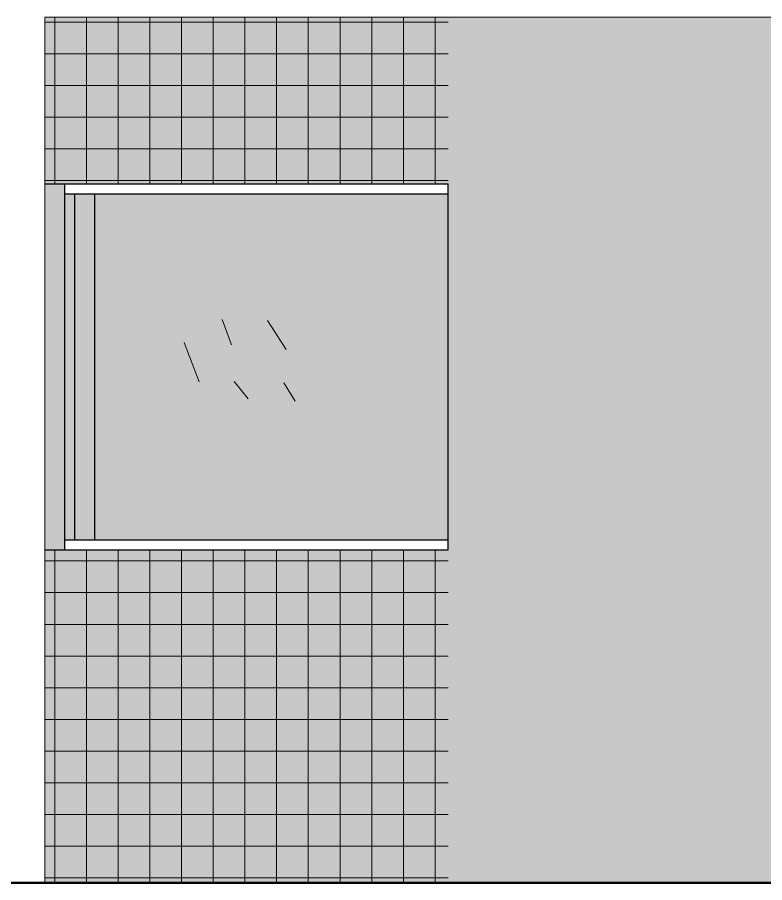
# Model space of a CAD drawing. Header units: millimetres. Extents: x 42 to 552, y 43 to 535.
# Drawn here: x 281.184 to 283.429, y 504.238 to 506.838 of the extents above; entities that cross this region are included whole.
import ezdxf

# ---------------------------------------------------------------- set-up
doc = ezdxf.new("R2010")
doc.units = ezdxf.units.MM
doc.header["$LTSCALE"] = 0.75
doc.header["$MEASUREMENT"] = 0
for name, color, linetype, lineweight in [('Linhas', 7, 'Continuous', 15), ('Linhas finas', 7, 'Continuous', 0), ('Linhas medias', 7, 'Continuous', 30), ('Paredes', 7, 'Continuous', 50)]:
    doc.layers.add(name, color=color, linetype=linetype, lineweight=lineweight)

msp = doc.modelspace()

# ---------------------------------------------------------------- hatches: boundary and pattern name
at = {"layer": 'Linhas finas', "true_color": 0xe8e8e8}
h = msp.add_hatch(color=254, dxfattribs=at)
h.dxf.hatch_style = 1
h.paths.add_polyline_path([(282.4787, 506.8378), (281.2667, 506.8378), (281.2667, 506.3378), (282.4787, 506.3378)])
h.paths.add_polyline_path([(282.4787, 505.2378), (281.2667, 505.2378), (281.2667, 504.2378), (281.7667, 504.2378), (282.4787, 504.2378)])
at = {"layer": 'Linhas finas', "ltscale": 0.1}
h = msp.add_hatch(dxfattribs=at)
h.set_pattern_fill('NET', color=256, scale=0.03)
h.set_pattern_definition([(0, (-721.68639, -687.2304), (0, 0.09525), []), (90, (-721.68639, -687.2304), (-0.09525, 6e-18), [])])
h.paths.add_polyline_path([(282.4787, 505.2378), (281.2667, 505.2378), (281.2667, 504.2378), (281.7667, 504.2378), (282.4787, 504.2378)])
h.paths.add_polyline_path([(282.4787, 506.8378), (281.2667, 506.8378), (281.2667, 506.3378), (282.4787, 506.3378)])
at = {"layer": 'Linhas finas'}
h = msp.add_hatch(color=8, dxfattribs=at)
h.dxf.hatch_style = 1
h.paths.add_polyline_path([(283.6287, 506.8378), (282.4787, 506.8378), (282.4787, 504.2378), (283.6287, 504.2378)])
h.paths.add_polyline_path([(283.1163, 505.7203), (282.8845, 505.7203)], flags=16)
h = msp.add_hatch(color=92, dxfattribs=at)
h.dxf.hatch_style = 1
h.set_gradient(color1=(0, 204, 0), rotation=90, tint=1)
h.paths.add_polyline_path([(282.4787, 506.3078), (281.4167, 506.3078), (281.4167, 505.2678), (282.4787, 505.2678)])
h.paths.add_polyline_path([(281.4167, 506.3078), (281.3567, 506.3078), (281.3567, 505.2678), (281.4167, 505.2678)])
h.paths.add_polyline_path([(281.3267, 506.3378), (281.2667, 506.3378), (281.2667, 505.2378), (281.3267, 505.2378)])
h.paths.add_polyline_path([(281.3567, 506.3078), (281.3267, 506.3078), (281.3267, 505.2678), (281.3567, 505.2678)])

# ---------------------------------------------------------------- linework, layer by layer
at = {"layer": 'Linhas'}
msp.add_lwpolyline([(281.2667, 506.8378), (283.6287, 506.8378), (283.6287, 504.2378), (281.2667, 504.2378)], close=True, dxfattribs=at)
at = {"layer": 'Linhas finas'}
for p, q in [((281.7998, 505.9297), (281.8275, 505.8536)), ((281.9359, 505.9267), (281.9913, 505.8402)), ((281.6856, 505.8605), (281.7306, 505.7429)), ((281.8355, 505.7433), (281.8771, 505.6914)), ((281.9844, 505.7399), (282.019, 505.6845))]:
    msp.add_line(p, q, dxfattribs=at)
at = {"layer": 'Linhas medias'}
for p, q in [((281.2667, 506.3378), (282.4787, 506.3378)), ((281.3267, 505.2378), (281.3267, 506.3378)), ((282.4787, 505.2378), (282.4787, 506.3378)), ((281.3267, 506.3078), (282.4787, 506.3078)), ((281.3567, 505.2678), (281.3567, 506.3078)), ((281.4167, 505.2678), (281.4167, 506.3078)), ((281.3267, 505.2678), (282.4787, 505.2678)), ((281.2667, 505.2378), (282.4787, 505.2378))]:
    msp.add_line(p, q, dxfattribs=at)
at = {"layer": 'Paredes'}
for p, q in [((279.7667, 504.2378), (323.7765, 504.2378)), ((281.7667, 504.2378), (282.0591, 504.2378))]:
    msp.add_line(p, q, dxfattribs=at)

doc.saveas('drawing.dxf')
